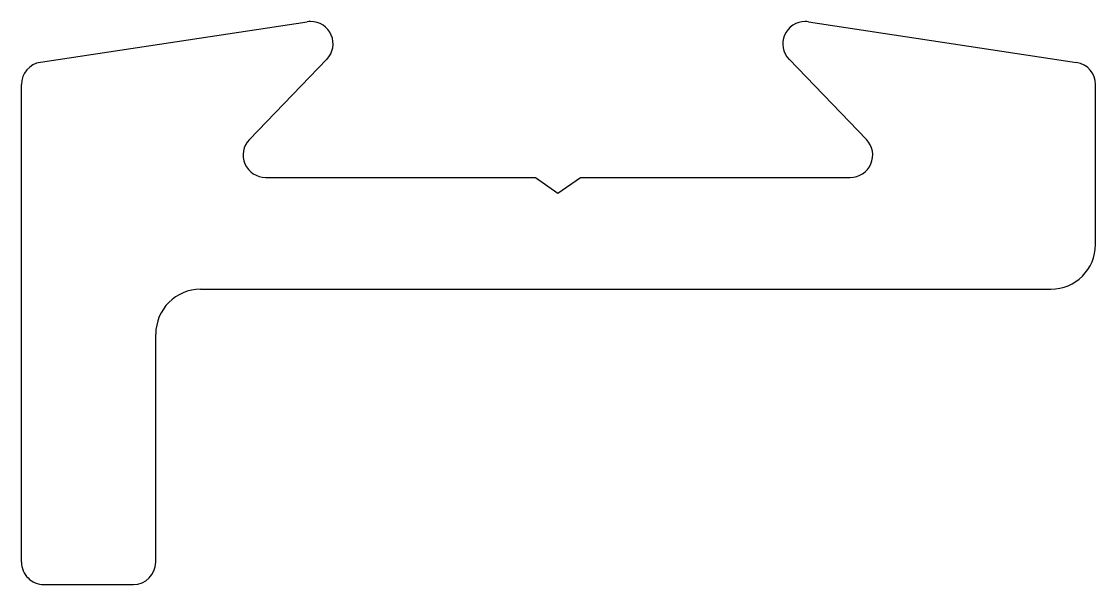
# Model space of a CAD drawing. Extents: x 925.7 to 949.7, y 545.3 to 557.9.
import ezdxf

# ---------------------------------------------------------------- set-up
doc = ezdxf.new("R2010")
doc.units = 0
doc.layers.get('0').update_dxf_attribs({"linetype": 'CONTINUOUS'})

msp = doc.modelspace()

# ---------------------------------------------------------------- linework, layer by layer
for p, q in [((926.103, 556.953), (932.063, 557.861)), ((943.267, 557.861), (949.253, 556.949)), ((932.501, 557.02), (930.771, 555.228)), ((942.829, 557.02), (944.558, 555.228)), ((925.677, 545.782), (925.678, 556.458)), ((949.678, 552.882), (949.678, 556.455)), ((931.134, 554.382), (937.163, 554.381)), ((937.163, 554.381), (937.665, 554.031)), ((937.665, 554.031), (938.167, 554.381)), ((938.167, 554.381), (944.196, 554.382)), ((929.677, 551.88), (948.678, 551.882)), ((928.677, 545.782), (928.678, 550.881)), ((926.177, 545.282), (928.177, 545.282))]:
    msp.add_line(p, q)
for centre, radius, start, end in [((932.129, 557.446), 0.42, 88.6849, 99.0965), ((932.141, 557.366), 0.5, 316.0934, 90.3002), ((943.189, 557.366), 0.5, 89.6998, 223.9066), ((943.201, 557.446), 0.42, 80.9035, 91.3151), ((926.178, 556.458), 0.5, 98.6612, 179.9964), ((949.178, 556.455), 0.5, 359.9966, 81.3395), ((931.131, 554.881), 0.5, 136.0936, 270.3013), ((944.199, 554.881), 0.5, 269.6987, 43.9064), ((948.678, 552.882), 1, 270.0059, 359.9965), ((929.678, 550.88), 1, 90.0059, 179.9965), ((926.177, 545.782), 0.5, 179.9971, 270), ((928.177, 545.782), 0.5, 270, 359.9975)]:
    msp.add_arc(centre, radius, start, end)

doc.saveas('drawing.dxf')
